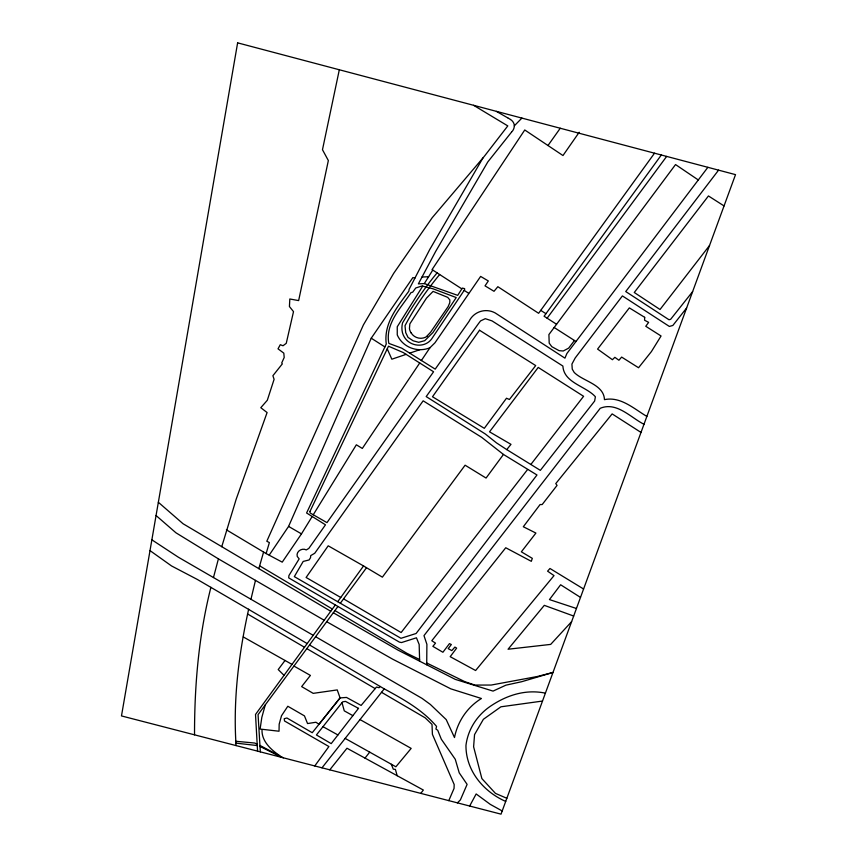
<?xml version="1.0" encoding="UTF-8"?>
<svg xmlns="http://www.w3.org/2000/svg" width="857" height="857" viewBox="0 0 857 857"><rect width="100%" height="100%" fill="white"/><g stroke="black" fill="none" stroke-linecap="round" stroke-linejoin="round"><path stroke-width="1.29" d="M426.711 664.786L426.893 644.325L423.979 635.626L600.232 408.286C616.644 401.419 630.731 417.616 643.982 424.269M194.528 734.835C194.464 685.257 198.717 635.455 210.908 587.313M339.318 69.771L322.478 149.718L328.349 160.559L298.643 300.593L289.816 298.986L289.43 306.538L293.512 311.627L286.259 343.314L283.014 345.757L280.282 344.696L278.022 348.831L283.806 353.138L284.203 357.465L281.717 362.972L282.328 363.882L272.89 375.72L274.101 379.308L267.309 400.262L260.796 407.696L267.095 412.549L236.178 499.224L221.759 546.691M248.659 609.166C238.782 653.848 232.997 699.783 236.082 745.59M250.951 599.268L255.472 580.371M213.468 577.543L218.417 558.871L175.921 532.775L156.06 515.518M265.316 704.829L261.824 717.395L260.1 729.061L279.028 731.225L279.178 724.165L281.514 715.745L287.813 706.254L304.46 715.895L307.556 723.565L315.954 722.247L318.997 724.272L340.079 697.909L346.507 697.437L361.118 705.44L376.491 687.057L379.105 687.732L380.144 686.457M258.825 568.652L263.592 552.058M312.184 516.492L301.471 533.879L282.232 562.149L266.12 553.568L269.377 542.588L266.806 541.238L363.4 324.921L393.674 273.362L432.132 217.796L482.994 157.892A89.107 86.728 76.8 0 0 485.855 154.335L507.794 125.904L473.589 105.304M448.789 800.631L454.06 788.397L454.178 784.53L432.41 734.331L432.003 724.401L425.179 717.834L381.526 692.306M269.259 555.057L288.584 526.412L371.242 338.194L412.892 277.582L414.917 278.107M482.994 157.892L429.657 249.666L409.11 289.323L408.843 291.166C397.412 306.752 383.497 323.389 386.261 344.021L306.592 512.989L325.478 524.816L308.841 548.405L306.303 549.926C302.06 547.527 295.869 551.458 297.24 556.407L299.157 558.882L288.927 575.54L288.691 577.875L399.383 642.107L401.505 642.557L416.448 637.801L419.159 644.453L419.641 661.176M313.212 514.832L356.351 444.794L362.318 448.447L419.78 362.897M422.737 286.099L397.252 326.763L397.262 334.937A24.21 22.7 14.3 0 0 429.946 347.749L434.96 342.8L480.638 276.415L488.319 280.967L485.019 285.852L494.018 291.294L497.853 286.699L538.625 313.298L654.523 153.199M511.436 132.235L487.794 161.941L435.624 251.508L418.366 283.881L424.311 283.581L432.774 270.073L461.848 288.873M421.28 360.658L429.946 347.749M579.203 132.257L562.974 155.535L524.752 129.975L432.035 269.634L432.774 270.073M547.987 145.519L560.253 128.25M661.325 154.999L544.088 316.244L556.568 324.267M337.744 601.646L363.55 565.941L382.383 577.157L465.105 465.201L486.069 478.056L503.466 454.456L536.975 474.982L416.106 633.494L400.969 638.304L294.326 576.622L303.196 561.431L309.098 559.953L310.523 557.693L310.716 555.615L314.744 553.258L423.154 400.819L481.645 437.316L503.466 454.456M335.301 604.999L255.515 714.459L257.561 751.15M314.765 765.944L328.906 746.543L284.545 720.994L284.203 718.712L286.913 717.995L312.248 732.714L340.079 697.909L337.24 689.917L313.191 693.356L301.653 686.607L310.405 675.423L293.94 666.06M547.12 318.193L666.66 156.413M340.379 603.178L366.389 567.912M337.926 606.51L258.064 714.642L260.335 751.868M698.294 179.97L675.541 164.565L548.909 334.562L549.198 343.132L551.79 346.667L559.107 350.674L563.253 350.995L568.662 348.135L574.447 340.486M285.027 660.468L278.214 669.563L284.031 675.337M707.871 167.319L566.884 353.523L564.934 358.151L495.142 312.912C485.608 307.759 473.717 311.584 469.047 321.364L435.206 369.131L401.719 348.146L388.832 343.4C385.039 323.41 401.097 307.824 410.996 292.623L412.699 292.173L415.741 287.995L421.965 285.97L433.149 288.83L456.224 297.561L432.892 332.602L424.729 340.668L418.687 342.318L413.128 340.786L408.039 337.412L405.715 332.634L405.007 325.703C414.509 307.449 426.604 290.405 439.641 274.519M718.573 170.147L625.728 291.551L669.006 319.747L670.645 319.307L692.617 291.626M420.787 793.378L423.347 790.047L346.989 748.236L329.784 769.832M530.847 464.473L583.596 396.298L538.217 367.428L489.529 431.832L510.986 444.355L506.744 449.593L496.492 442.887L485.383 434.028L426.186 396.587L478.463 323.635L480.541 320.925L485.276 318.686L492.047 320.904L562.878 366.046C563.874 382.983 585.717 385.993 595.39 396.77L594.64 401.044L540.349 470.354L506.744 449.593M527.558 469.55L401.14 632.541L343.561 598.882M709.532 245.509L660.029 309.495L634.266 292.494L708.45 195.953L724.047 205.926M321.986 767.818L384.236 688.867C403.176 699.162 422.405 709.746 436.567 726.425L435.934 729.028L437.723 730.282L441.323 739.227L455.281 759.313L459.223 772.843L467.108 784.38L460.391 799.902L457.424 802.859M686.618 307.995L672.852 325.456L669.36 326.442L622.407 295.911L575.208 357.958L571.93 364.075L572.24 369.121L574.19 372.441C582.964 381.354 603.96 384.375 604.453 399.641C620.597 396.234 634.073 408.864 646.864 416.427M365.007 758.102L369.699 752.146M469.657 806.03L476.16 793.957L490.279 804.369L502.202 810.958M437.102 272.88C424.119 288.466 412.87 305.488 402.533 322.918C401.387 327.631 401.687 332.784 404.29 336.994C410.321 347.235 426.283 348.306 432.528 337.615L464.612 289.741L464.612 288.627L462.341 288.113L457.702 295.365L424.311 283.581M511.575 132.085L512.229 131.335A10.37 10.177 -58.6 0 0 512.807 130.553L513.011 130.232A8.109 7.959 -57.4 0 0 514.264 125.883L521.902 118.095M571.608 621.657L550.687 644.4L508.062 649.231L544.302 605.353L573.676 616.044M427.161 335.869L430.578 332.248L448.147 306.602L449.796 302.703L449.839 299.929L447.718 297.358L433.085 291.391L426.486 298.129L409.85 323.871L409.442 328.456A10.209 9.577 14.2 0 0 410.042 330.834L410.578 331.991A17.676 16.594 13.3 0 0 411.156 332.998M406.154 354.348L391.831 359.201L387.246 348.853M409.592 353.18L419.93 349.677M542.502 701.058L500.927 706.8L483.38 719.302L474.553 734.578L473.61 746.779L481.88 778.595L495.464 793.389L506.851 798.296M422.019 277.015L428.607 276.736M545.406 693.142C525.555 689.049 506.626 695.188 490.236 706.361C477.049 715.381 467.922 729.446 465.962 745.397C465.769 770.582 483.38 791.622 505.705 801.424M235.943 741.273L254.754 743.04L257.186 744.294M236.007 743.126L257.25 745.558M576.44 608.491L549.455 599.579L560.628 584.774L580.51 597.404M419.598 659.515L406.818 653.259L334.937 610.559M426.722 663.007L464.858 681.679L474.939 685.064L491.179 685.054L537.007 676.569L552.979 672.466L521.613 681.733L505.919 685.161L493.054 691.096L455.292 679.387L397.937 650.088L333.309 612.755M260.003 746.426L281.76 757.406M259.95 745.44L283.367 757.824M507.783 117.891L496.396 111.389M508.062 118.041L510.493 119.466M322.993 726.682L337.926 734.952M352.87 715.649L344.268 710.849L342.007 702.686M345.178 738.413L395.88 766.79L411.167 748.397L360.026 719.58M243.313 636.955L292.001 664.4M363.55 565.941L328.199 545.813L306.099 577.479L340.775 597.49M288.584 526.412L301.471 533.879M313.201 635.326L178.342 557.2L151.871 539.824M315.612 636.719L422.03 698.369L430.375 704.475L446.208 719.591L454.489 737.534C457.713 721.315 467.29 707.164 481.441 698.498L450.825 688.857L392.592 659.14L326.699 621.711M218.417 558.871L324.182 620.254M247.555 613.966L304.492 647.26M306.817 648.62L375.195 688.61M307.181 643.575L197.206 579.386L171.571 565.963L150.007 550.612M309.527 644.957L384.236 688.867M330.738 611.266L183.044 523.734L158.352 502.277M259.639 565.834L332.355 609.027M226.398 529.819L266.12 553.568M583.585 588.995L549.969 568.491L547.602 571.169L554.018 575.615L475.603 670.517L450.193 656.687L456.642 648.128L454.896 647.078L451.81 650.602L448.179 648.642L451.339 644.539L449.454 643.628L442.908 652.263L432.871 646.349L435.506 643.146L431.799 640.736L505.748 547.752L531.308 561.324L532.315 558.357L521.356 551.822L535.904 533.075L523.316 526.744L540.081 504.548L542.17 504.548L557.061 485.394L555.775 483.573L612.134 413.899L640.993 432.431M540.735 310.373L545.941 313.673M371.242 338.194L384.889 346.914M554.158 327.492L576 341.482M464.183 290.384L468.586 293.233M279.671 755.638C270.983 749.682 261.428 741.144 262.028 729.65M391.328 764.251L393.277 769.168L395.409 769.415L397.166 775.714M510.472 119.519A8.356 8.195 -57.1 0 1 514.425 125.861M427.364 336.105A10.745 10.07 14.1 0 1 411.199 332.977M644.689 317.326L644.582 320.25L648.631 322.361L645.771 326.281L661.058 335.987L651.416 351.574L638.551 367.739L621.646 357.09L618.915 360.24L614.855 357.326L612.412 359.704L597.586 349.088L629.338 307.888L644.689 317.326M237.625 42.85L121.48 715.927L501.034 814.15L735.52 174.635L237.625 42.85M310.009 511.383L310.03 512.904L326.967 522.631L433.567 371.777L403.347 352.602L388.5 346.207L310.009 511.383M479.524 330.256L432.496 396.759L484.312 428.318L506.487 398.237L509.433 399.491L535.7 365.575L479.524 330.256M358.505 708.364L331.209 743.63L316.426 734.963L342.661 701.851L345.51 701.39L358.505 708.364"/></g></svg>
